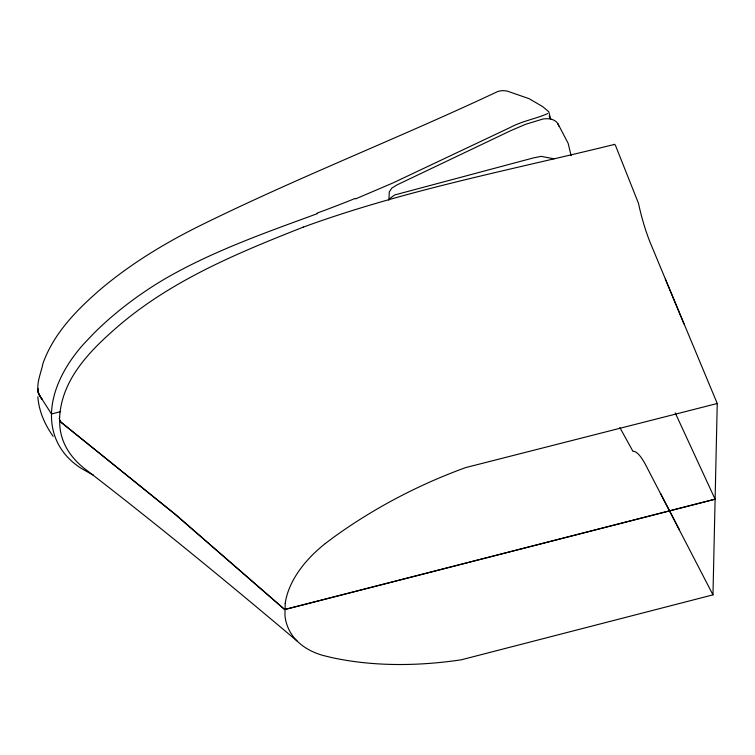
<?xml version="1.0" encoding="UTF-8"?>
<svg xmlns="http://www.w3.org/2000/svg" width="755" height="755" viewBox="0 0 755 755"><rect width="100%" height="100%" fill="white"/><g stroke="black" fill="none" stroke-linecap="round" stroke-linejoin="round"><path stroke-width="1.13" d="M285.201 603.434L284.937 615.457A108.645 66.591 -24.8 0 0 322.781 655.387L331.134 657.435A336.749 206.398 -24.8 0 0 461.277 659.804L712.965 594.855L717.25 403.5L650.801 244.016A59.702 13.552 75.6 0 1 638.503 203.397L615.523 145.526A7.616 1.727 75.6 0 0 613.824 144.677M388.844 200.122L389.306 191.902L391.854 188.089L396.894 184.956L511.343 130.388L525.546 124.33L542.836 119.054A32.644 17.78 -39.9 0 1 558.049 123.971M38.231 388.759L37.75 391.033L38.854 394.252L42.016 399.235C33.144 389.004 40.779 374.914 42.941 363.514C53.803 332.993 77.218 309.408 101.255 288.684C130.832 263.844 164.014 243.648 198.508 226.424C296.715 177.831 398.999 138.033 498.102 91.346L502.547 90.581L506.935 90.987L529.113 98.688L542.666 106.615L548.772 111.768L550.725 119.111L549.111 116.091M675.215 412.872L715.108 499.215L284.701 609.568L175.434 514.466L61.608 422.677A7.607 5.757 1.3 0 1 59.607 417.383C61.797 377.774 92.138 348.536 120.422 324.31C173.688 279.388 238.891 252.491 303.038 227.217L303.34 227.104M325.282 543.515L333.823 537.145A336.749 206.398 -24.8 0 1 465.58 467.619L717.25 403.5M389.976 198.395L394.629 194.979L533.426 157.908L541.175 156.361L553.991 158.814M547.677 113.58C535.446 118.969 521.856 121.111 509.974 127.595L392.619 183.097L355.596 198.895M317.459 213.608C265.534 232.644 212.919 251.066 164.892 278.869A249.603 152.982 -24.8 0 0 93.686 333.483L83.276 344.459A154.539 94.715 -24.8 0 0 80.511 467.911L90.553 473.649A249.603 152.982 -24.8 0 0 93.507 475.121M303.038 227.217C404.133 190.232 510.267 170.149 614.532 144.413M60.645 411.607L51.519 414.004L38.854 394.252M715.108 499.149L284.701 609.502L175.434 514.533L61.599 422.743M297.14 641.052C228.454 583.115 159.041 526.009 87.873 471.158C71.008 458.974 59.107 441.892 59.702 420.252M53.171 436.371C44.847 424.678 38.864 411.211 37.863 396.752M619.864 427.604L632.954 451.348A59.702 13.552 75.6 0 1 645.855 465.278L712.965 594.855M660.512 493.383L679.406 529.765M665.306 279.01L684.002 323.999M558.766 126.123L558.049 123.98L568.156 143.346L571.11 155.634M37.75 390.977L38.845 394.308M355.133 198.452A658.766 330.803 -12.6 0 1 317.053 213.127M61.599 422.677A7.607 5.757 1.3 0 1 59.607 417.317M285.201 603.481A108.645 66.591 -24.8 0 1 325.282 543.562"/></g></svg>
